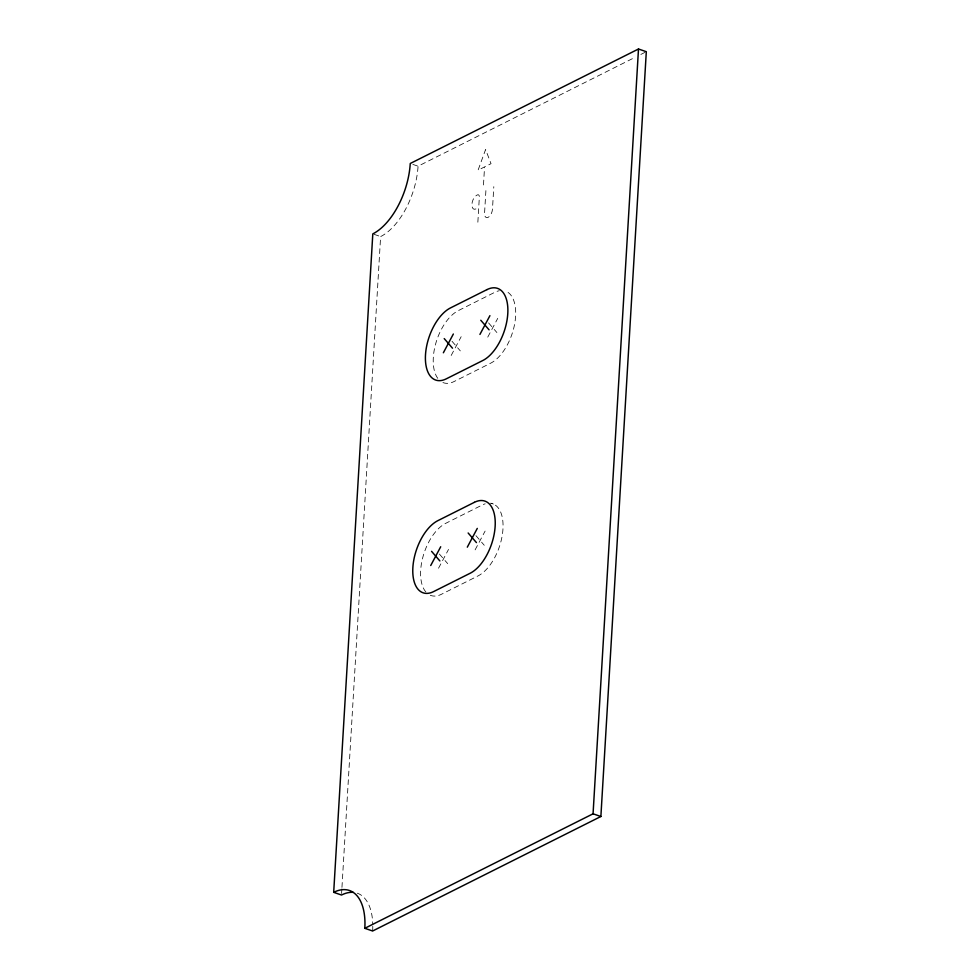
<?xml version="1.0" encoding="UTF-8"?>
<svg xmlns="http://www.w3.org/2000/svg" width="980" height="980" viewBox="0 0 980 980"><rect width="100%" height="100%" fill="white"/><g stroke="black" fill="none" stroke-linecap="round" stroke-linejoin="round"><path stroke-width="0.73" stroke-dasharray="4.9 3.68" d="M341.591 893.491L341.861 888.909M341.959 887.378L380.62 236.584A58.188 30.405 -71 0 0 418.068 166.196L635.383 57.183M477.86 222.203L479.343 197.164A3.638 1.899 -71 0 0 477.407 194.91L476.733 195.253A7.473 3.908 -71 0 0 471.919 204.293A7.473 3.908 -71 0 0 475.925 208.924L478.277 207.736M483.483 184.975L484.561 166.918L478.081 170.165L485.59 149.524L491.029 163.672L485.014 166.686M485.896 190.647L484.561 213.187A6.713 3.504 -71 0 0 488.15 217.339A6.713 3.504 -71 0 0 492.462 209.23L493.81 186.678M451.18 355.471L461.163 336.704M487.758 337.12L497.742 318.353M438.538 568.216L448.522 549.437M475.116 549.866L485.1 531.099M640.846 54.439L644.95 52.381M412.862 164.407L418.068 166.196M374.103 234.343L380.62 236.584M490.76 503.144L493.357 504.038M488.591 322.935L496.897 332.538M452.025 341.285L460.318 350.889M475.962 535.68L484.255 545.272M439.383 554.031L447.689 563.623M357.271 893.184A58.188 30.405 -71 0 1 372.768 924.753M372.78 926.308A58.188 30.405 -71 0 1 372.633 931M442.923 382.531A38.796 20.274 -71 0 0 454.071 381.538L490.637 363.2A38.796 20.274 -71 0 0 514.279 325.838A38.796 20.274 -71 0 0 505.999 291.293M437.778 378.341A38.796 20.274 -71 0 1 436.149 342.143A38.796 20.274 -71 0 1 458.285 310.636L494.851 292.285A38.796 20.274 -71 0 1 499.273 290.729M430.281 595.264A38.796 20.274 -71 0 0 441.429 594.284L477.995 575.934A38.796 20.274 -71 0 0 502.115 536.146A38.796 20.274 -71 0 0 490.796 503.328M425.884 592.006A38.796 20.274 -71 0 1 423.225 555.856A38.796 20.274 -71 0 1 445.643 523.369L482.209 505.019A38.796 20.274 -71 0 1 485.174 503.83"/><path stroke-width="1.47" d="M333.69 892.327L372.804 233.889A58.188 30.405 -71 0 0 410.252 163.501L638.495 49L646.31 51.695L600.875 816.499L372.633 931L364.817 928.305A58.188 30.405 -71 0 0 333.69 892.327L341.505 895.022A58.188 30.405 -71 0 1 353.07 892.339M364.817 928.305L593.059 813.804L638.495 49M443.364 352.776L453.348 334.009M479.93 334.425L489.927 315.658M430.722 565.521L440.706 546.754M467.301 547.171L477.285 528.404M593.059 813.804L600.875 816.499M480.776 320.252L489.081 329.844M444.21 338.59L452.503 348.194M468.134 532.985L476.439 542.589M431.568 551.336L439.861 560.928M487.036 289.59L450.457 307.941A38.796 20.274 -71 0 0 425.491 354.858A38.796 20.274 -71 0 0 446.243 378.856L482.822 360.505A38.796 20.274 -71 0 0 507.787 313.576A38.796 20.274 -71 0 0 487.036 289.59M474.394 502.324L437.827 520.674A38.796 20.274 -71 0 0 412.862 567.604A38.796 20.274 -71 0 0 433.613 591.589L470.18 573.239A38.796 20.274 -71 0 0 495.145 526.321A38.796 20.274 -71 0 0 474.394 502.324"/></g></svg>
